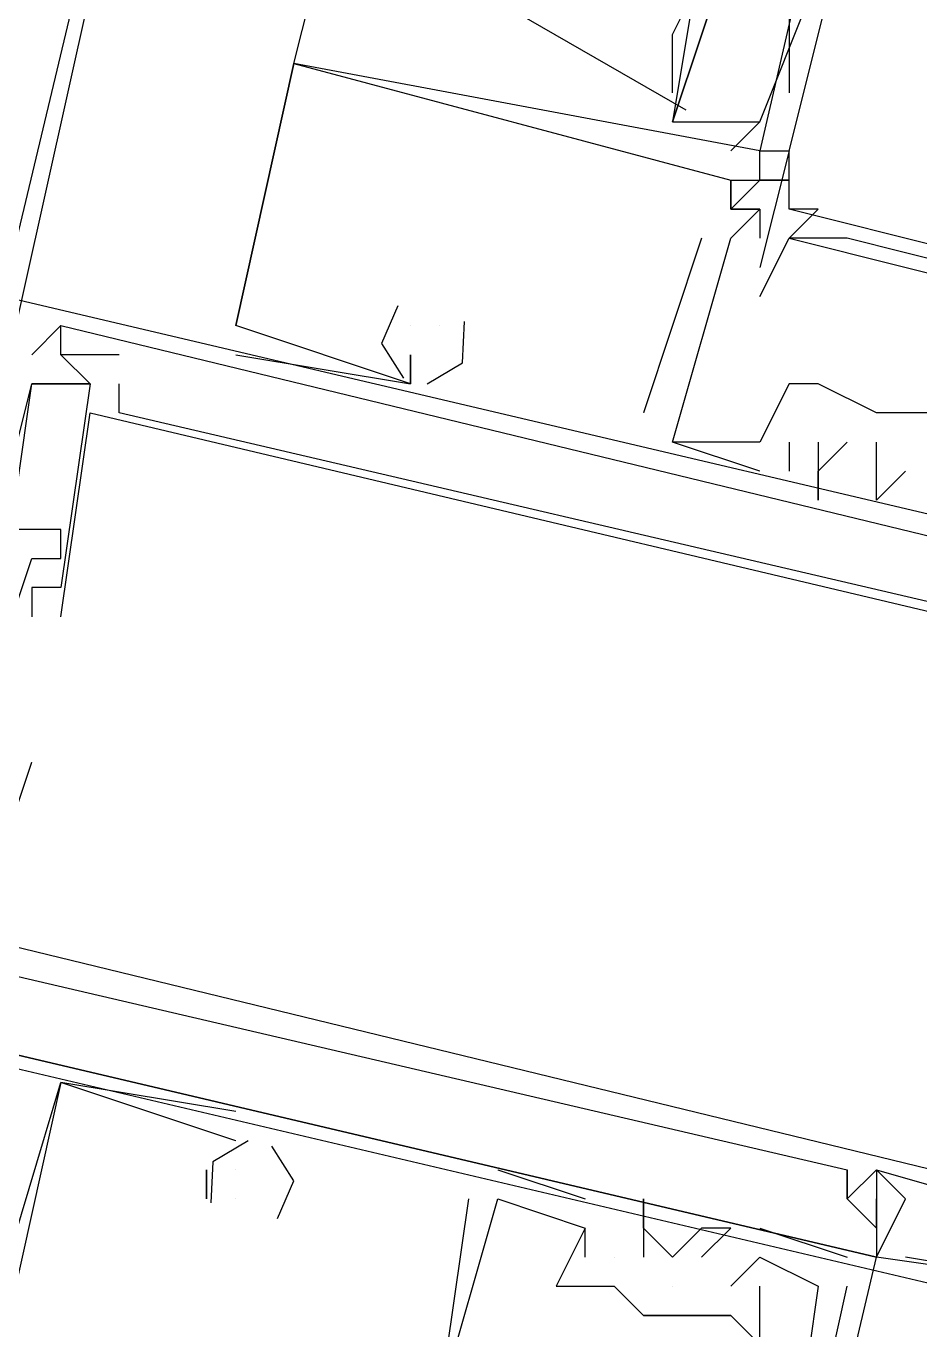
# Model space of a CAD drawing. Header units: feet. Extents: x -84 to 198, y -22 to 181.
# Drawn here: x 125.237 to 125.647, y 119.398 to 119.995 of the extents above; entities that cross this region are included whole.
import ezdxf

# ---------------------------------------------------------------- set-up
doc = ezdxf.new("R2010")
doc.units = ezdxf.units.FT
doc.layers.add('A-LINEA', color=7, linetype='CONTINUOUS')

msp = doc.modelspace()

# ---------------------------------------------------------------- linework, layer by layer
at = {"layer": 'A-LINEA'}
for p, q in [((126.9467, 127.0844), (125.2267, 119.8711)), ((125.3333, 120.3111), (125.2267, 119.8311)), ((125.36, 119.9778), (125.3867, 120.0844)), ((125.5733, 119.9511), (125.6, 120.0178)), ((125.446, 120.0105), (125.5394, 119.9567)), ((125.5867, 120.0044), (125.5867, 119.9644)), ((125.36, 119.9778), (125.3333, 119.8578)), ((125.36, 119.9778), (125.3333, 119.8578)), ((125.36, 119.9778), (125.3333, 119.8578)), ((125.36, 119.9778), (125.36, 119.9778)), ((125.36, 119.9778), (125.36, 119.9778)), ((125.36, 119.9778), (125.36, 119.9778)), ((125.36, 119.9778), (125.36, 119.9778)), ((125.36, 119.9778), (125.36, 119.9778)), ((125.36, 119.9778), (125.36, 119.9778)), ((125.36, 119.9778), (125.36, 119.9778)), ((125.36, 119.9778), (125.36, 119.9778)), ((125.36, 119.9778), (125.36, 119.9778)), ((125.5333, 119.9511), (125.5333, 119.9511)), ((125.56, 119.9378), (125.5733, 119.9511)), ((125.5733, 119.9378), (125.5733, 119.9378)), ((125.5733, 119.9378), (125.5733, 119.9378)), ((125.5733, 119.9378), (125.5733, 119.9378)), ((125.5733, 119.9378), (125.5733, 119.9378)), ((125.5867, 119.9378), (125.5867, 119.9378)), ((125.5867, 119.9378), (125.5867, 119.9378)), ((125.5867, 119.9378), (125.5867, 119.9378)), ((125.56, 119.9244), (125.56, 119.9244)), ((125.56, 119.9244), (125.56, 119.9244)), ((125.56, 119.9244), (125.56, 119.9244)), ((125.56, 119.9244), (125.56, 119.9244)), ((125.56, 119.9244), (125.56, 119.9244)), ((125.56, 119.9244), (125.56, 119.9244)), ((125.5733, 119.9244), (125.5867, 119.9244)), ((125.5733, 119.9244), (125.5867, 119.9244)), ((125.5733, 119.9244), (125.5733, 119.9244)), ((125.5733, 119.9244), (125.5867, 119.9244)), ((125.5733, 119.9244), (125.5867, 119.9244)), ((125.5733, 119.9244), (125.5733, 119.9244)), ((125.5733, 119.9244), (125.5867, 119.9244)), ((125.5733, 119.9244), (125.5867, 119.9244)), ((125.5733, 119.9244), (125.5733, 119.9244)), ((125.56, 119.9111), (125.5733, 119.9111)), ((125.56, 119.9111), (125.56, 119.9111)), ((125.56, 119.9111), (125.56, 119.9111)), ((125.56, 119.9111), (125.5733, 119.9111)), ((125.56, 119.9111), (125.56, 119.9111)), ((125.56, 119.9111), (125.56, 119.9111)), ((125.56, 119.9111), (125.5733, 119.9111)), ((125.56, 119.9111), (125.56, 119.9111)), ((125.56, 119.9111), (125.56, 119.9111)), ((125.5733, 119.9111), (125.5733, 119.8978)), ((125.5733, 119.9111), (125.5733, 119.9111)), ((125.5733, 119.9111), (125.5733, 119.8978)), ((125.5733, 119.9111), (125.5733, 119.9111)), ((125.5733, 119.9111), (125.5733, 119.8978)), ((125.5733, 119.9111), (125.5733, 119.9111)), ((125.5867, 119.9111), (125.5867, 119.9111)), ((125.6933, 119.8844), (125.5867, 119.9111)), ((125.6933, 119.8844), (125.5867, 119.9111)), ((125.6933, 119.8844), (125.5867, 119.9111)), ((125.6, 119.9111), (125.6, 119.9111)), ((125.5467, 119.8978), (125.52, 119.8178)), ((125.5467, 119.8978), (125.52, 119.8178)), ((125.5467, 119.8978), (125.52, 119.8178)), ((125.5467, 119.8978), (125.5467, 119.8978)), ((125.5467, 119.8978), (125.5467, 119.8978)), ((125.5467, 119.8978), (125.5467, 119.8978)), ((125.56, 119.8978), (125.56, 119.8978)), ((125.56, 119.8978), (125.56, 119.8978)), ((125.56, 119.8978), (125.56, 119.8978)), ((125.56, 119.8978), (125.56, 119.8978)), ((125.56, 119.8978), (125.56, 119.8978)), ((125.56, 119.8978), (125.56, 119.8978)), ((125.5867, 119.8978), (125.5867, 119.8978)), ((125.5867, 119.8978), (125.5867, 119.8978)), ((125.6133, 119.8978), (125.6133, 119.8978)), ((125.5733, 119.8844), (125.5733, 119.8844)), ((125.5733, 119.8711), (125.5733, 119.8711)), ((125.24, 119.8444), (125.2533, 119.8578)), ((125.24, 119.8444), (125.2533, 119.8578)), ((125.24, 119.8444), (125.2533, 119.8578)), ((125.2533, 119.8578), (125.2533, 119.8578)), ((125.2533, 119.8578), (125.2533, 119.8578)), ((125.2533, 119.8578), (125.2533, 119.8578)), ((125.2533, 119.8578), (125.2533, 119.8578)), ((125.2533, 119.8578), (125.2533, 119.8578)), ((125.2533, 119.8578), (125.2533, 119.8578)), ((125.2533, 119.8578), (125.2533, 119.8578)), ((125.2533, 119.8578), (125.2533, 119.8578)), ((125.2533, 119.8578), (125.2533, 119.8578)), ((125.3333, 119.8578), (125.3333, 119.8578)), ((125.3333, 119.8578), (125.3333, 119.8578)), ((125.3333, 119.8578), (125.3333, 119.8578)), ((125.3333, 119.8578), (125.3333, 119.8578)), ((125.3333, 119.8578), (125.3333, 119.8578)), ((125.3333, 119.8578), (125.3333, 119.8578)), ((125.4133, 119.8578), (125.4133, 119.8578)), ((125.4133, 119.8578), (125.4133, 119.8578)), ((125.4133, 119.8578), (125.4133, 119.8578)), ((125.4267, 119.8578), (125.4267, 119.8578)), ((125.4267, 119.8578), (125.4267, 119.8578)), ((125.4267, 119.8578), (125.4267, 119.8578)), ((125.4267, 119.8578), (125.4267, 119.8578)), ((125.4267, 119.8578), (125.4267, 119.8578)), ((125.4267, 119.8578), (125.4267, 119.8578)), ((125.24, 119.8444), (125.24, 119.8444)), ((125.24, 119.8444), (125.24, 119.8444)), ((125.24, 119.8444), (125.24, 119.8444)), ((125.24, 119.8444), (125.24, 119.8444)), ((125.24, 119.8444), (125.24, 119.8444)), ((125.24, 119.8444), (125.24, 119.8444)), ((125.24, 119.8444), (125.24, 119.8444)), ((125.24, 119.8444), (125.24, 119.8444)), ((125.24, 119.8444), (125.24, 119.8444)), ((125.24, 119.8444), (125.24, 119.8444)), ((125.24, 119.8444), (125.24, 119.8444)), ((125.24, 119.8444), (125.24, 119.8444)), ((125.2533, 119.8444), (125.2533, 119.8444)), ((125.2533, 119.8444), (125.2533, 119.8444)), ((125.2533, 119.8444), (125.2533, 119.8444)), ((125.2533, 119.8444), (125.2533, 119.8444)), ((125.2533, 119.8444), (125.2533, 119.8444)), ((125.2533, 119.8444), (125.2533, 119.8444)), ((125.2533, 119.8444), (125.2533, 119.8444)), ((125.2533, 119.8444), (125.2533, 119.8444)), ((125.2533, 119.8444), (125.2533, 119.8444)), ((125.2533, 119.8444), (125.2533, 119.8444)), ((125.2533, 119.8444), (125.2533, 119.8444)), ((125.2533, 119.8444), (125.2533, 119.8444)), ((125.28, 119.8444), (125.28, 119.8444)), ((125.28, 119.8444), (125.28, 119.8444)), ((125.28, 119.8444), (125.28, 119.8444)), ((125.28, 119.8444), (125.28, 119.8444)), ((125.28, 119.8444), (125.28, 119.8444)), ((125.28, 119.8444), (125.28, 119.8444)), ((125.3333, 119.8444), (125.3333, 119.8444)), ((125.3333, 119.8444), (125.3333, 119.8444)), ((125.3333, 119.8444), (125.3333, 119.8444)), ((125.4133, 119.8444), (125.4133, 119.8444)), ((125.4133, 119.8444), (125.4133, 119.8444)), ((125.4133, 119.8444), (125.4133, 119.8444)), ((125.4133, 119.8444), (125.4133, 119.8444)), ((125.4133, 119.8444), (125.4133, 119.8444)), ((125.4133, 119.8444), (125.4133, 119.8444)), ((125.24, 119.8311), (125.24, 119.8311)), ((125.24, 119.8311), (125.24, 119.8311)), ((125.24, 119.8311), (125.24, 119.8311)), ((125.24, 119.8311), (125.24, 119.8311)), ((125.24, 119.8311), (125.24, 119.8311)), ((125.24, 119.8311), (125.24, 119.8311)), ((125.24, 119.8311), (125.2667, 119.8311)), ((125.24, 119.8311), (125.24, 119.8311)), ((125.24, 119.8311), (125.24, 119.8311)), ((125.24, 119.8311), (125.2667, 119.8311)), ((125.24, 119.8311), (125.24, 119.8311)), ((125.24, 119.8311), (125.24, 119.8311)), ((125.24, 119.8311), (125.2667, 119.8311)), ((125.24, 119.8311), (125.24, 119.8311)), ((125.24, 119.8311), (125.24, 119.8311)), ((125.2533, 119.8311), (125.2533, 119.8311)), ((125.2533, 119.8311), (125.2533, 119.8311)), ((125.2533, 119.8311), (125.2533, 119.8311)), ((125.2533, 119.8311), (125.2533, 119.8311)), ((125.2533, 119.8311), (125.2533, 119.8311)), ((125.2533, 119.8311), (125.2533, 119.8311)), ((125.2533, 119.8311), (125.2533, 119.8311)), ((125.2533, 119.8311), (125.2533, 119.8311)), ((125.2533, 119.8311), (125.2533, 119.8311)), ((125.2667, 119.8311), (125.2667, 119.8311)), ((125.2667, 119.8311), (125.2667, 119.8311)), ((125.2667, 119.8311), (125.2667, 119.8311)), ((125.2667, 119.8311), (125.2667, 119.8311)), ((125.2667, 119.8311), (125.2667, 119.8311)), ((125.2667, 119.8311), (125.2667, 119.8311)), ((125.2667, 119.8311), (125.2667, 119.8311)), ((125.2667, 119.8311), (125.2667, 119.8311)), ((125.2667, 119.8311), (125.2667, 119.8311)), ((125.2667, 119.8311), (125.2667, 119.8311)), ((125.2667, 119.8311), (125.2667, 119.8311)), ((125.2667, 119.8311), (125.2667, 119.8311)), ((125.28, 119.8311), (125.28, 119.8311)), ((125.28, 119.8311), (125.28, 119.8311)), ((125.28, 119.8311), (125.28, 119.8311)), ((125.28, 119.8311), (125.28, 119.8311)), ((125.28, 119.8311), (125.28, 119.8311)), ((125.28, 119.8311), (125.28, 119.8311)), ((125.4133, 119.8311), (125.4133, 119.8311)), ((125.4133, 119.8311), (125.4133, 119.8311)), ((125.4133, 119.8311), (125.4133, 119.8311)), ((125.4133, 119.8311), (125.4133, 119.8311)), ((125.4133, 119.8311), (125.4133, 119.8311)), ((125.4133, 119.8311), (125.4133, 119.8311)), ((125.5867, 119.8311), (125.5867, 119.8311)), ((125.5867, 119.8311), (125.5867, 119.8311)), ((125.5867, 119.8311), (125.5867, 119.8311)), ((125.6, 119.8311), (125.6, 119.8311)), ((125.6, 119.8311), (125.6, 119.8311)), ((125.6, 119.8311), (125.6, 119.8311)), ((125.6, 119.8311), (125.6, 119.8311)), ((125.2667, 119.8178), (125.2667, 119.8178)), ((125.2667, 119.8178), (125.2667, 119.8178)), ((125.2667, 119.8178), (125.2667, 119.8178)), ((125.2667, 119.8178), (125.2667, 119.8178)), ((125.2667, 119.8178), (125.2667, 119.8178)), ((125.2667, 119.8178), (125.2667, 119.8178)), ((125.28, 119.8178), (125.28, 119.8178)), ((125.28, 119.8178), (125.28, 119.8178)), ((125.28, 119.8178), (125.28, 119.8178)), ((125.28, 119.8178), (125.28, 119.8178)), ((125.28, 119.8178), (125.28, 119.8178)), ((125.28, 119.8178), (125.28, 119.8178)), ((125.52, 119.8178), (125.52, 119.8178)), ((125.52, 119.8178), (125.52, 119.8178)), ((125.52, 119.8178), (125.52, 119.8178)), ((125.6267, 119.8178), (125.6267, 119.8178)), ((125.6267, 119.8178), (125.6267, 119.8178)), ((125.6267, 119.8178), (125.6267, 119.8178)), ((125.6267, 119.8178), (125.6267, 119.8178)), ((125.6267, 119.8178), (125.6267, 119.8178)), ((125.5333, 119.8044), (125.5333, 119.8044)), ((125.5333, 119.8044), (125.5333, 119.8044)), ((125.5333, 119.8044), (125.5333, 119.8044)), ((125.5333, 119.8044), (125.5333, 119.8044)), ((125.5333, 119.8044), (125.5333, 119.8044)), ((125.5333, 119.8044), (125.5333, 119.8044)), ((125.5733, 119.8044), (125.5733, 119.8044)), ((125.5733, 119.8044), (125.5733, 119.8044)), ((125.5733, 119.8044), (125.5733, 119.8044)), ((125.5733, 119.8044), (125.5733, 119.8044)), ((125.5733, 119.8044), (125.5733, 119.8044)), ((125.5733, 119.8044), (125.5733, 119.8044)), ((125.5867, 119.8044), (125.5867, 119.8044)), ((125.5867, 119.8044), (125.5867, 119.8044)), ((125.5867, 119.8044), (125.5867, 119.8044)), ((125.6, 119.8044), (125.6, 119.8044)), ((125.6, 119.8044), (125.6, 119.8044)), ((125.6, 119.8044), (125.6, 119.8044)), ((125.6133, 119.8044), (125.6133, 119.8044)), ((125.6133, 119.8044), (125.6133, 119.8044)), ((125.6133, 119.8044), (125.6133, 119.8044)), ((125.6267, 119.8044), (125.6267, 119.8044)), ((125.6267, 119.8044), (125.6267, 119.8044)), ((125.6267, 119.8044), (125.6267, 119.8044)), ((125.5733, 119.7911), (125.5733, 119.7911)), ((125.5733, 119.7911), (125.5733, 119.7911)), ((125.5733, 119.7911), (125.5733, 119.7911)), ((125.5867, 119.7911), (125.5867, 119.7911)), ((125.5867, 119.7911), (125.5867, 119.7911)), ((125.5867, 119.7911), (125.5867, 119.7911)), ((125.6, 119.7911), (125.6, 119.7911)), ((125.6, 119.7911), (125.6, 119.7911)), ((125.6, 119.7911), (125.6, 119.7911)), ((125.64, 119.7911), (125.64, 119.7911)), ((125.64, 119.7911), (125.64, 119.7911)), ((125.64, 119.7911), (125.64, 119.7911)), ((125.6, 119.7778), (125.6, 119.7778)), ((125.6, 119.7778), (125.6, 119.7778)), ((125.6, 119.7778), (125.6, 119.7778)), ((125.6267, 119.7778), (125.6267, 119.7778)), ((125.6267, 119.7778), (125.6267, 119.7778)), ((125.6267, 119.7778), (125.6267, 119.7778)), ((125.2533, 119.7644), (125.2533, 119.7644)), ((125.2533, 119.7644), (125.2533, 119.7644)), ((125.2533, 119.7644), (125.2533, 119.7644)), ((125.24, 119.7511), (125.24, 119.7511)), ((125.24, 119.7511), (125.24, 119.7511)), ((125.24, 119.7511), (125.24, 119.7511)), ((125.2533, 119.7511), (125.2533, 119.7511)), ((125.2533, 119.7511), (125.2533, 119.7511)), ((125.2533, 119.7511), (125.2533, 119.7511)), ((125.24, 119.7378), (125.24, 119.7378)), ((125.24, 119.7378), (125.24, 119.7378)), ((125.24, 119.7378), (125.24, 119.7378)), ((125.24, 119.7378), (125.24, 119.7378)), ((125.24, 119.7378), (125.24, 119.7378)), ((125.24, 119.7378), (125.24, 119.7378)), ((125.2533, 119.7378), (125.2533, 119.7378)), ((125.2533, 119.7378), (125.2533, 119.7378)), ((125.2533, 119.7378), (125.2533, 119.7378)), ((125.2533, 119.7378), (125.2533, 119.7378)), ((125.2533, 119.7378), (125.2533, 119.7378)), ((125.2533, 119.7378), (125.2533, 119.7378)), ((125.24, 119.7244), (125.24, 119.7244)), ((125.24, 119.7244), (125.24, 119.7244)), ((125.24, 119.7244), (125.24, 119.7244)), ((125.24, 119.7244), (125.24, 119.7244)), ((125.24, 119.7244), (125.24, 119.7244)), ((125.24, 119.7244), (125.24, 119.7244)), ((125.2533, 119.7244), (125.2533, 119.7244)), ((125.2533, 119.7244), (125.2533, 119.7244)), ((125.2533, 119.7244), (125.2533, 119.7244)), ((125.2533, 119.7244), (125.2533, 119.7244)), ((125.2533, 119.7244), (125.2533, 119.7244)), ((125.2533, 119.7244), (125.2533, 119.7244)), ((125.24, 119.6578), (125.24, 119.6578)), ((125.24, 119.6578), (125.24, 119.6578)), ((125.24, 119.6578), (125.24, 119.6578)), ((125.24, 119.6578), (125.24, 119.6578)), ((125.24, 119.6578), (125.24, 119.6578)), ((125.24, 119.6578), (125.24, 119.6578)), ((125.2133, 119.3778), (125.2533, 119.5111)), ((125.2133, 119.3778), (125.2533, 119.5111)), ((125.2133, 119.3778), (125.2533, 119.5111)), ((125.3333, 119.4978), (125.2533, 119.5111)), ((125.2533, 119.5111), (125.2533, 119.5111)), ((125.2533, 119.5111), (125.2533, 119.5111)), ((125.3333, 119.4978), (125.2533, 119.5111)), ((125.2533, 119.5111), (125.2533, 119.5111)), ((125.2533, 119.5111), (125.2533, 119.5111)), ((125.3333, 119.4978), (125.2533, 119.5111)), ((125.2533, 119.5111), (125.2533, 119.5111)), ((125.2533, 119.5111), (125.2533, 119.5111)), ((125.3333, 119.4978), (125.3333, 119.4978)), ((125.3333, 119.4978), (125.3333, 119.4978)), ((125.3333, 119.4978), (125.3333, 119.4978)), ((125.3333, 119.4844), (125.3333, 119.4844)), ((125.3333, 119.4844), (125.3333, 119.4844)), ((125.3333, 119.4844), (125.3333, 119.4844)), ((125.3333, 119.4844), (125.3333, 119.4844)), ((125.3333, 119.4844), (125.3333, 119.4844)), ((125.3333, 119.4844), (125.3333, 119.4844)), ((125.3333, 119.4844), (125.3333, 119.4844)), ((125.3333, 119.4844), (125.3333, 119.4844)), ((125.3333, 119.4844), (125.3333, 119.4844)), ((125.32, 119.4711), (125.32, 119.4711)), ((125.32, 119.4711), (125.32, 119.4711)), ((125.32, 119.4711), (125.32, 119.4711)), ((125.32, 119.4711), (125.32, 119.4711)), ((125.32, 119.4711), (125.32, 119.4711)), ((125.32, 119.4711), (125.32, 119.4711)), ((125.3333, 119.4711), (125.3333, 119.4711)), ((125.3333, 119.4711), (125.3333, 119.4711)), ((125.3333, 119.4711), (125.3333, 119.4711)), ((125.4533, 119.4711), (125.4933, 119.4578)), ((125.4533, 119.4711), (125.4533, 119.4711)), ((125.4533, 119.4711), (125.4933, 119.4578)), ((125.4533, 119.4711), (125.4533, 119.4711)), ((125.4533, 119.4711), (125.4933, 119.4578)), ((125.4533, 119.4711), (125.4533, 119.4711)), ((125.6133, 119.4711), (125.6133, 119.4711)), ((125.6133, 119.4711), (125.6133, 119.4711)), ((125.6133, 119.4711), (125.6133, 119.4711)), ((125.6133, 119.4711), (125.6133, 119.4711)), ((125.6133, 119.4711), (125.6133, 119.4711)), ((125.6133, 119.4711), (125.6133, 119.4711)), ((125.6267, 119.4711), (125.6267, 119.4711)), ((125.6267, 119.4711), (125.6267, 119.4711)), ((125.6267, 119.4711), (125.6267, 119.4711)), ((125.6267, 119.4711), (125.6267, 119.4711)), ((125.6267, 119.4711), (125.6267, 119.4711)), ((125.6267, 119.4711), (125.6267, 119.4711)), ((125.6267, 119.4711), (125.6267, 119.4711)), ((125.6267, 119.4711), (125.6267, 119.4711)), ((125.6267, 119.4711), (125.6267, 119.4711)), ((125.6267, 119.4711), (125.6267, 119.4711)), ((125.6267, 119.4711), (125.6267, 119.4711)), ((125.6267, 119.4711), (125.6267, 119.4711)), ((125.32, 119.4578), (125.32, 119.4578)), ((125.32, 119.4578), (125.32, 119.4578)), ((125.32, 119.4578), (125.32, 119.4578)), ((125.3333, 119.4578), (125.3333, 119.4578)), ((125.3333, 119.4578), (125.3333, 119.4578)), ((125.3333, 119.4578), (125.3333, 119.4578)), ((125.3333, 119.4578), (125.3333, 119.4578)), ((125.3333, 119.4578), (125.3333, 119.4578)), ((125.3333, 119.4578), (125.3333, 119.4578)), ((125.44, 119.4578), (125.44, 119.4578)), ((125.44, 119.4578), (125.44, 119.4578)), ((125.44, 119.4578), (125.44, 119.4578)), ((125.4533, 119.4578), (125.4533, 119.4578)), ((125.4533, 119.4578), (125.4533, 119.4578)), ((125.4533, 119.4578), (125.4533, 119.4578)), ((125.4533, 119.4578), (125.4533, 119.4578)), ((125.4533, 119.4578), (125.4533, 119.4578)), ((125.4533, 119.4578), (125.4533, 119.4578)), ((125.4933, 119.4578), (125.4933, 119.4578)), ((125.4933, 119.4578), (125.4933, 119.4578)), ((125.4933, 119.4578), (125.4933, 119.4578)), ((125.52, 119.4578), (125.52, 119.4578)), ((125.52, 119.4578), (125.52, 119.4578)), ((125.52, 119.4578), (125.52, 119.4578)), ((125.6133, 119.4578), (125.6133, 119.4578)), ((125.6133, 119.4578), (125.6133, 119.4578)), ((125.6133, 119.4578), (125.6133, 119.4578)), ((125.6133, 119.4578), (125.6133, 119.4578)), ((125.6133, 119.4578), (125.6133, 119.4578)), ((125.6133, 119.4578), (125.6133, 119.4578)), ((125.6133, 119.4578), (125.6133, 119.4578)), ((125.6133, 119.4578), (125.6133, 119.4578)), ((125.6133, 119.4578), (125.6133, 119.4578)), ((125.6133, 119.4578), (125.6133, 119.4578)), ((125.6133, 119.4578), (125.6133, 119.4578)), ((125.6133, 119.4578), (125.6133, 119.4578)), ((125.6267, 119.4578), (125.6267, 119.4578)), ((125.6267, 119.4578), (125.6267, 119.4578)), ((125.6267, 119.4578), (125.6267, 119.4578)), ((125.6267, 119.4578), (125.6267, 119.4578)), ((125.6267, 119.4578), (125.6267, 119.4578)), ((125.6267, 119.4578), (125.6267, 119.4578)), ((125.6267, 119.4578), (125.6267, 119.4578)), ((125.6267, 119.4578), (125.6267, 119.4578)), ((125.6267, 119.4578), (125.6267, 119.4578)), ((125.6267, 119.4578), (125.6267, 119.4578)), ((125.6267, 119.4578), (125.6267, 119.4578)), ((125.6267, 119.4578), (125.6267, 119.4578)), ((125.64, 119.4578), (125.64, 119.4578)), ((125.64, 119.4578), (125.64, 119.4578)), ((125.64, 119.4578), (125.64, 119.4578)), ((125.64, 119.4578), (125.64, 119.4578)), ((125.64, 119.4578), (125.64, 119.4578)), ((125.64, 119.4578), (125.64, 119.4578)), ((125.4933, 119.4444), (125.4933, 119.4444)), ((125.4933, 119.4444), (125.4933, 119.4444)), ((125.4933, 119.4444), (125.4933, 119.4444)), ((125.4933, 119.4444), (125.4933, 119.4444)), ((125.4933, 119.4444), (125.4933, 119.4444)), ((125.4933, 119.4444), (125.4933, 119.4444)), ((125.52, 119.4444), (125.52, 119.4444)), ((125.52, 119.4444), (125.52, 119.4444)), ((125.52, 119.4444), (125.52, 119.4444)), ((125.5467, 119.4444), (125.5467, 119.4444)), ((125.5467, 119.4444), (125.5467, 119.4444)), ((125.5467, 119.4444), (125.5467, 119.4444)), ((125.56, 119.4444), (125.56, 119.4444)), ((125.56, 119.4444), (125.56, 119.4444)), ((125.56, 119.4444), (125.56, 119.4444)), ((125.5733, 119.4444), (125.6133, 119.4311)), ((125.5733, 119.4444), (125.5733, 119.4444)), ((125.5733, 119.4444), (125.6133, 119.4311)), ((125.5733, 119.4444), (125.5733, 119.4444)), ((125.5733, 119.4444), (125.6133, 119.4311)), ((125.5733, 119.4444), (125.5733, 119.4444)), ((125.6267, 119.4444), (125.6267, 119.4444)), ((125.6267, 119.4444), (125.6267, 119.4444)), ((125.6267, 119.4444), (125.6267, 119.4444)), ((125.6267, 119.4444), (125.6267, 119.4444)), ((125.6267, 119.4444), (125.6267, 119.4444)), ((125.6267, 119.4444), (125.6267, 119.4444)), ((125.6267, 119.4444), (125.6267, 119.4444)), ((125.6267, 119.4444), (125.6267, 119.4444)), ((125.6267, 119.4444), (125.6267, 119.4444)), ((125.4933, 119.4311), (125.4933, 119.4311)), ((125.4933, 119.4311), (125.4933, 119.4311)), ((125.4933, 119.4311), (125.4933, 119.4311)), ((125.5067, 119.4311), (125.5067, 119.4311)), ((125.5067, 119.4311), (125.5067, 119.4311)), ((125.5067, 119.4311), (125.5067, 119.4311)), ((125.52, 119.4311), (125.52, 119.4311)), ((125.52, 119.4311), (125.52, 119.4311)), ((125.52, 119.4311), (125.52, 119.4311)), ((125.5333, 119.4311), (125.5333, 119.4311)), ((125.5333, 119.4311), (125.5333, 119.4311)), ((125.5333, 119.4311), (125.5333, 119.4311)), ((125.5333, 119.0311), (125.6267, 119.4311)), ((125.5467, 119.4311), (125.5467, 119.4311)), ((125.5467, 119.4311), (125.5467, 119.4311)), ((125.5467, 119.4311), (125.5467, 119.4311)), ((125.5733, 119.4311), (125.5733, 119.4311)), ((125.5733, 119.4311), (125.5733, 119.4311)), ((125.5733, 119.4311), (125.5733, 119.4311)), ((125.5733, 119.4311), (125.5733, 119.4311)), ((125.5733, 119.4311), (125.5733, 119.4311)), ((125.5733, 119.4311), (125.5733, 119.4311)), ((125.6133, 119.4311), (125.6133, 119.4311)), ((125.6133, 119.4311), (125.6133, 119.4311)), ((125.6133, 119.4311), (125.6133, 119.4311)), ((125.6267, 119.4311), (125.6267, 119.4311)), ((125.6267, 119.4311), (125.6267, 119.4311)), ((125.6267, 119.4311), (125.6267, 119.4311)), ((125.6267, 119.4311), (125.6267, 119.4311)), ((125.6267, 119.4311), (125.6267, 119.4311)), ((125.6267, 119.4311), (125.6267, 119.4311)), ((125.6267, 119.4311), (125.6267, 119.4311)), ((125.6267, 119.4311), (125.6267, 119.4311)), ((125.6267, 119.4311), (125.6267, 119.4311)), ((125.6267, 119.4311), (125.6267, 119.4311)), ((125.6267, 119.4311), (125.6267, 119.4311)), ((125.6267, 119.4311), (125.6267, 119.4311)), ((125.64, 119.4311), (125.64, 119.4311)), ((125.64, 119.4311), (125.64, 119.4311)), ((125.64, 119.4311), (125.64, 119.4311)), ((125.48, 119.4178), (125.48, 119.4178)), ((125.48, 119.4178), (125.48, 119.4178)), ((125.48, 119.4178), (125.48, 119.4178)), ((125.4933, 119.4178), (125.4933, 119.4178)), ((125.4933, 119.4178), (125.5067, 119.4178)), ((125.4933, 119.4178), (125.4933, 119.4178)), ((125.4933, 119.4178), (125.4933, 119.4178)), ((125.5067, 119.4178), (125.5067, 119.4178)), ((125.5067, 119.4178), (125.5067, 119.4178)), ((125.5067, 119.4178), (125.5067, 119.4178)), ((125.5333, 119.4178), (125.5333, 119.4178)), ((125.5333, 119.4178), (125.5333, 119.4178)), ((125.5333, 119.4178), (125.5333, 119.4178)), ((125.56, 119.4178), (125.56, 119.4178)), ((125.56, 119.4178), (125.56, 119.4178)), ((125.56, 119.4178), (125.56, 119.4178)), ((125.5733, 119.4178), (125.5733, 119.4178)), ((125.5733, 119.4178), (125.5733, 119.4178)), ((125.5733, 119.4178), (125.5733, 119.4178)), ((125.6, 119.4178), (125.6, 119.4178)), ((125.6, 119.4178), (125.6, 119.4178)), ((125.6, 119.4178), (125.6, 119.4178)), ((125.6133, 119.4178), (125.6133, 119.4178)), ((125.6133, 119.4178), (125.6133, 119.4178)), ((125.6133, 119.4178), (125.6133, 119.4178)), ((125.52, 119.4044), (125.52, 119.4044)), ((125.52, 119.4044), (125.5333, 119.4044)), ((125.52, 119.4044), (125.52, 119.4044)), ((125.52, 119.4044), (125.52, 119.4044)), ((125.5333, 119.4044), (125.5333, 119.4044)), ((125.5333, 119.4044), (125.5333, 119.4044)), ((125.5333, 119.4044), (125.5333, 119.4044)), ((125.5333, 119.4044), (125.5333, 119.4044)), ((125.5467, 119.4044), (125.5467, 119.4044)), ((125.5467, 119.4044), (125.5467, 119.4044)), ((125.5467, 119.4044), (125.5467, 119.4044)), ((125.56, 119.4044), (125.56, 119.4044)), ((125.56, 119.4044), (125.56, 119.4044)), ((125.56, 119.4044), (125.56, 119.4044))]:
    msp.add_line(p, q, dxfattribs=at)
for points in [[(125.6133, 120.1111), (125.5733, 119.9378), (125.5867, 119.9378), (125.5733, 119.8844)], [(125.5867, 119.9378), (125.6267, 120.0978), (125.6267, 120.1111), (125.64, 120.1111), (125.64, 120.0844)], [(125.5333, 119.9644), (125.5333, 119.9911), (125.5467, 120.0178), (125.5467, 120.0311), (125.5467, 120.0311), (125.56, 120.0844)], [(125.7333, 120.0578), (125.7333, 120.0844), (125.7467, 120.0844), (125.7467, 120.0711), (125.72, 119.9111), (125.7067, 119.9111), (125.6933, 119.8844), (125.6933, 119.8711), (125.6667, 119.8844), (125.6133, 119.8978), (125.5867, 119.8978), (125.6, 119.9111), (125.5867, 119.9111), (125.5867, 119.9378)], [(125.6, 120.0178), (125.56, 120.0311), (125.5333, 119.9511), (125.5733, 119.9511)], [(125.5467, 120.0311), (125.5467, 120.0311), (125.5333, 119.9511), (125.5333, 119.9511), (125.56, 120.0311), (125.5467, 120.0311), (125.5467, 120.0311)], [(125.4133, 119.8444), (125.4133, 119.8311), (125.3333, 119.8578), (125.36, 119.9778), (125.56, 119.9244), (125.56, 119.9111)], [(125.4133, 119.8444), (125.4133, 119.8311), (125.3333, 119.8578), (125.36, 119.9778), (125.56, 119.9244), (125.56, 119.9111)], [(125.4133, 119.8444), (125.4133, 119.8311), (125.3333, 119.8578), (125.36, 119.9778), (125.56, 119.9244), (125.56, 119.9111)], [(125.6667, 119.7911), (125.6667, 119.8044), (125.6533, 119.8178), (125.6267, 119.8178), (125.6, 119.8311), (125.5867, 119.8311), (125.5733, 119.8044), (125.5333, 119.8044), (125.56, 119.8978), (125.5733, 119.9111), (125.56, 119.9111), (125.56, 119.9244), (125.5733, 119.9244), (125.5733, 119.9378), (125.36, 119.9778)], [(125.6667, 119.7911), (125.6667, 119.8044), (125.6533, 119.8178), (125.6267, 119.8178), (125.6, 119.8311), (125.5867, 119.8311), (125.5733, 119.8044), (125.5333, 119.8044), (125.56, 119.8978), (125.5733, 119.9111), (125.56, 119.9111), (125.56, 119.9244), (125.5733, 119.9244), (125.5733, 119.9378), (125.36, 119.9778)], [(125.6667, 119.7911), (125.6667, 119.8044), (125.6533, 119.8178), (125.6267, 119.8178), (125.6, 119.8311), (125.5867, 119.8311), (125.5733, 119.8044), (125.5333, 119.8044), (125.56, 119.8978), (125.5733, 119.9111), (125.56, 119.9111), (125.56, 119.9244), (125.5733, 119.9244), (125.5733, 119.9378), (125.36, 119.9778)], [(125.5733, 119.9244), (125.5733, 119.9244), (125.56, 119.9111), (125.56, 119.9111), (125.56, 119.9244), (125.5733, 119.9244)], [(125.5733, 119.9244), (125.5733, 119.9244), (125.56, 119.9111), (125.56, 119.9111), (125.56, 119.9244), (125.5733, 119.9244)], [(125.5733, 119.9244), (125.5733, 119.9244), (125.56, 119.9111), (125.56, 119.9111), (125.56, 119.9244), (125.5733, 119.9244)], [(125.5867, 119.9244), (125.5733, 119.9244), (125.5867, 119.9244)], [(125.5867, 119.9244), (125.5733, 119.9244), (125.5867, 119.9244)], [(125.5867, 119.9244), (125.5733, 119.9244), (125.5867, 119.9244)], [(125.5733, 119.9111), (125.5733, 119.9111), (125.56, 119.9111)], [(125.56, 119.9111), (125.5733, 119.9111), (125.5733, 119.9111), (125.5733, 119.9111)], [(125.5733, 119.9111), (125.5733, 119.9111), (125.56, 119.9111)], [(125.56, 119.9111), (125.5733, 119.9111), (125.5733, 119.9111), (125.5733, 119.9111)], [(125.5733, 119.9111), (125.5733, 119.9111), (125.56, 119.9111)], [(125.56, 119.9111), (125.5733, 119.9111), (125.5733, 119.9111), (125.5733, 119.9111)], [(125.5733, 119.8711), (125.5867, 119.8978), (125.6933, 119.8711), (125.6933, 119.8444)], [(125.9067, 119.7111), (125.2267, 119.8711), (125.2, 119.7244)], [(125.9067, 119.7111), (125.2267, 119.8711), (125.2, 119.7244)], [(125.9067, 119.7111), (125.2267, 119.8711), (125.2, 119.7244)], [(125.8933, 119.7111), (125.9067, 119.7111), (125.2267, 119.8711), (125.2, 119.7244)], [(125.8933, 119.7111), (125.9067, 119.7111), (125.2267, 119.8711), (125.2, 119.7244)], [(125.8933, 119.7111), (125.9067, 119.7111), (125.2267, 119.8711), (125.2, 119.7244)], [(125.4076, 119.8668), (125.4001, 119.8496), (125.4101, 119.8337)], [(125.4076, 119.8668), (125.4001, 119.8496), (125.4101, 119.8337)], [(125.4076, 119.8668), (125.4001, 119.8496), (125.4101, 119.8337)], [(125.28, 119.8444), (125.2533, 119.8444), (125.2533, 119.8578), (125.24, 119.8444)], [(125.24, 119.8444), (125.2533, 119.8578), (125.6933, 119.7511), (125.6933, 119.7378)], [(125.28, 119.8444), (125.2533, 119.8444), (125.2533, 119.8578), (125.24, 119.8444)], [(125.24, 119.8444), (125.2533, 119.8578), (125.6933, 119.7511), (125.6933, 119.7378)], [(125.28, 119.8444), (125.2533, 119.8444), (125.2533, 119.8578), (125.24, 119.8444)], [(125.24, 119.8444), (125.2533, 119.8578), (125.6933, 119.7511), (125.6933, 119.7378)], [(125.28, 119.8444), (125.2533, 119.8444), (125.2533, 119.8578), (125.24, 119.8444)], [(125.28, 119.8444), (125.2533, 119.8444), (125.2533, 119.8578), (125.24, 119.8444)], [(125.28, 119.8444), (125.2533, 119.8444), (125.2533, 119.8578), (125.24, 119.8444)], [(125.2533, 119.8578), (125.6933, 119.7511), (125.6933, 119.7378)], [(125.2533, 119.8578), (125.6933, 119.7511), (125.6933, 119.7378)], [(125.2533, 119.8578), (125.6933, 119.7511), (125.6933, 119.7378)], [(125.4133, 119.8578), (125.4133, 119.8578), (125.4133, 119.8578)], [(125.4133, 119.8578), (125.4133, 119.8578), (125.4133, 119.8578)], [(125.4133, 119.8578), (125.4133, 119.8578), (125.4133, 119.8578)], [(125.421, 119.8311), (125.4371, 119.8408), (125.4381, 119.8596)], [(125.421, 119.8311), (125.4371, 119.8408), (125.4381, 119.8596)], [(125.421, 119.8311), (125.4371, 119.8408), (125.4381, 119.8596)], [(125.2533, 119.8444), (125.2667, 119.8311), (125.2533, 119.7378), (125.24, 119.7378), (125.24, 119.7244)], [(125.2533, 119.8444), (125.2667, 119.8311), (125.2533, 119.7378), (125.24, 119.7378), (125.24, 119.7244)], [(125.2533, 119.8444), (125.2667, 119.8311), (125.2533, 119.7378), (125.24, 119.7378), (125.24, 119.7244)], [(125.2533, 119.8444), (125.2667, 119.8311), (125.2533, 119.7378), (125.24, 119.7378), (125.24, 119.7244)], [(125.2533, 119.8444), (125.2667, 119.8311), (125.2533, 119.7378), (125.24, 119.7378), (125.24, 119.7244)], [(125.2533, 119.8444), (125.2667, 119.8311), (125.2533, 119.7378), (125.24, 119.7378), (125.24, 119.7244)], [(125.3333, 119.8444), (125.4133, 119.8311), (125.4133, 119.8444)], [(125.3333, 119.8444), (125.4133, 119.8311), (125.4133, 119.8444)], [(125.3333, 119.8444), (125.4133, 119.8311), (125.4133, 119.8444)], [(125.2133, 119.6444), (125.2267, 119.7244), (125.2133, 119.7244), (125.24, 119.8311), (125.2533, 119.8311), (125.2667, 119.8311), (125.24, 119.8311)], [(125.2133, 119.6444), (125.2267, 119.7244), (125.2133, 119.7244), (125.24, 119.8311), (125.2533, 119.8311), (125.2667, 119.8311), (125.24, 119.8311)], [(125.2133, 119.6444), (125.2267, 119.7244), (125.2133, 119.7244), (125.24, 119.8311), (125.2533, 119.8311), (125.2667, 119.8311), (125.24, 119.8311)], [(125.2267, 119.7378), (125.24, 119.8311), (125.2533, 119.8311), (125.2667, 119.8311)], [(125.2267, 119.7378), (125.24, 119.8311), (125.2533, 119.8311), (125.2667, 119.8311)], [(125.2267, 119.7378), (125.24, 119.8311), (125.2533, 119.8311), (125.2667, 119.8311)], [(125.6933, 119.7378), (125.68, 119.7378), (125.68, 119.7244), (125.28, 119.8178), (125.28, 119.8311)], [(125.6933, 119.7378), (125.68, 119.7378), (125.68, 119.7244), (125.28, 119.8178), (125.28, 119.8311)], [(125.6933, 119.7378), (125.68, 119.7378), (125.68, 119.7244), (125.28, 119.8178), (125.28, 119.8311)], [(125.6933, 119.7378), (125.68, 119.7378), (125.68, 119.7244), (125.28, 119.8178), (125.28, 119.8311)], [(125.6933, 119.7378), (125.68, 119.7378), (125.68, 119.7244), (125.28, 119.8178), (125.28, 119.8311)], [(125.6933, 119.7378), (125.68, 119.7378), (125.68, 119.7244), (125.28, 119.8178), (125.28, 119.8311)], [(125.6533, 119.8178), (125.6267, 119.8178), (125.6267, 119.8178), (125.6, 119.8311)], [(125.2533, 119.7244), (125.2667, 119.8178), (125.7733, 119.6978), (125.7467, 119.6044), (125.7467, 119.6044), (125.76, 119.6178), (125.7733, 119.6978), (125.7867, 119.6978), (125.7867, 119.7244)], [(125.2533, 119.7244), (125.2667, 119.8178), (125.7733, 119.6978), (125.7467, 119.6044), (125.7467, 119.6044), (125.76, 119.6178), (125.7733, 119.6978), (125.7867, 119.6978), (125.7867, 119.7244)], [(125.2533, 119.7244), (125.2667, 119.8178), (125.7733, 119.6978), (125.7467, 119.6044), (125.7467, 119.6044), (125.76, 119.6178), (125.7733, 119.6978), (125.7867, 119.6978), (125.7867, 119.7244)], [(125.2533, 119.7244), (125.2667, 119.8178), (125.7733, 119.6978), (125.7467, 119.6044), (125.7467, 119.6044), (125.76, 119.6178), (125.7733, 119.6978), (125.7867, 119.6978), (125.7867, 119.7244)], [(125.2533, 119.7244), (125.2667, 119.8178), (125.7733, 119.6978), (125.7467, 119.6044), (125.7467, 119.6044), (125.76, 119.6178), (125.7733, 119.6978), (125.7867, 119.6978), (125.7867, 119.7244)], [(125.2533, 119.7244), (125.2667, 119.8178), (125.7733, 119.6978), (125.7467, 119.6044), (125.7467, 119.6044), (125.76, 119.6178), (125.7733, 119.6978), (125.7867, 119.6978), (125.7867, 119.7244)], [(125.5733, 119.7911), (125.5333, 119.8044), (125.5333, 119.8044)], [(125.5733, 119.7911), (125.5333, 119.8044), (125.5333, 119.8044)], [(125.5733, 119.7911), (125.5333, 119.8044), (125.5333, 119.8044)], [(125.5867, 119.8044), (125.5867, 119.8044), (125.5867, 119.7911)], [(125.5867, 119.8044), (125.5867, 119.8044), (125.5867, 119.7911)], [(125.5867, 119.8044), (125.5867, 119.8044), (125.5867, 119.7911)], [(125.6, 119.8044), (125.6, 119.7778), (125.6, 119.7911), (125.6133, 119.8044)], [(125.6, 119.8044), (125.6, 119.7778), (125.6, 119.7911), (125.6133, 119.8044)], [(125.6, 119.8044), (125.6, 119.7778), (125.6, 119.7911), (125.6133, 119.8044)], [(125.64, 119.7911), (125.64, 119.7911), (125.6267, 119.7778), (125.6267, 119.8044), (125.6267, 119.8044)], [(125.64, 119.7911), (125.64, 119.7911), (125.6267, 119.7778), (125.6267, 119.8044), (125.6267, 119.8044)], [(125.64, 119.7911), (125.64, 119.7911), (125.6267, 119.7778), (125.6267, 119.8044), (125.6267, 119.8044)], [(125.1867, 119.5778), (125.2, 119.6711), (125.2133, 119.6711), (125.24, 119.7511), (125.2533, 119.7511), (125.2533, 119.7644), (125.2267, 119.7644), (125.2133, 119.6844), (125.1867, 119.6978)], [(125.1867, 119.5778), (125.2, 119.6711), (125.2133, 119.6711), (125.24, 119.7511), (125.2533, 119.7511), (125.2533, 119.7644), (125.2267, 119.7644), (125.2133, 119.6844), (125.1867, 119.6978)], [(125.1867, 119.5778), (125.2, 119.6711), (125.2133, 119.6711), (125.24, 119.7511), (125.2533, 119.7511), (125.2533, 119.7644), (125.2267, 119.7644), (125.2133, 119.6844), (125.1867, 119.6978)], [(125.2, 119.6844), (125.2, 119.6844), (125.2133, 119.6844), (125.1867, 119.6978), (125.1467, 119.5378), (125.8267, 119.3778), (125.8267, 119.3911), (125.8267, 119.3778)], [(125.2, 119.6844), (125.2, 119.6844), (125.2133, 119.6844), (125.1867, 119.6978), (125.1467, 119.5378), (125.8267, 119.3778), (125.8267, 119.3911), (125.8267, 119.3778)], [(125.2, 119.6844), (125.2, 119.6844), (125.2133, 119.6844), (125.1867, 119.6978), (125.1467, 119.5378), (125.8267, 119.3778), (125.8267, 119.3911), (125.8267, 119.3778)], [(125.1867, 119.6978), (125.1467, 119.5378), (125.8267, 119.3778), (125.8267, 119.3911), (125.8267, 119.3911)], [(125.1867, 119.6978), (125.1467, 119.5378), (125.8267, 119.3778), (125.8267, 119.3911), (125.8267, 119.3911)], [(125.1867, 119.6978), (125.1467, 119.5378), (125.8267, 119.3778), (125.8267, 119.3911), (125.8267, 119.3911)], [(125.72, 119.4578), (125.7333, 119.5244), (125.7467, 119.5244), (125.7333, 119.5378), (125.7333, 119.5378), (125.7067, 119.4578), (125.2133, 119.5778), (125.24, 119.6578)], [(125.72, 119.4578), (125.7333, 119.5244), (125.7467, 119.5244), (125.7333, 119.5378), (125.7333, 119.5378), (125.7067, 119.4578), (125.2133, 119.5778), (125.24, 119.6578)], [(125.72, 119.4578), (125.7333, 119.5244), (125.7467, 119.5244), (125.7333, 119.5378), (125.7333, 119.5378), (125.7067, 119.4578), (125.2133, 119.5778), (125.24, 119.6578)], [(125.72, 119.4578), (125.7333, 119.5244), (125.7467, 119.5244), (125.7333, 119.5378), (125.7333, 119.5378), (125.7067, 119.4578), (125.2133, 119.5778), (125.24, 119.6578)], [(125.72, 119.4578), (125.7333, 119.5244), (125.7467, 119.5244), (125.7333, 119.5378), (125.7333, 119.5378), (125.7067, 119.4578), (125.2133, 119.5778), (125.24, 119.6578)], [(125.72, 119.4578), (125.7333, 119.5244), (125.7467, 119.5244), (125.7333, 119.5378), (125.7333, 119.5378), (125.7067, 119.4578), (125.2133, 119.5778), (125.24, 119.6578)], [(125.76, 119.6311), (125.7733, 119.6311), (125.72, 119.4178), (125.64, 119.4311)], [(125.76, 119.6311), (125.7733, 119.6311), (125.72, 119.4178), (125.64, 119.4311)], [(125.76, 119.6311), (125.7733, 119.6311), (125.72, 119.4178), (125.64, 119.4311)], [(125.1733, 119.5644), (125.1733, 119.5378), (125.6267, 119.4311), (125.64, 119.4578), (125.6267, 119.4711), (125.6267, 119.4578), (125.6267, 119.4444)], [(125.1733, 119.5644), (125.1733, 119.5378), (125.6267, 119.4311), (125.64, 119.4578), (125.6267, 119.4711), (125.6267, 119.4578), (125.6267, 119.4444)], [(125.1733, 119.5644), (125.1733, 119.5378), (125.6267, 119.4311), (125.64, 119.4578), (125.6267, 119.4711), (125.6267, 119.4578), (125.6267, 119.4444)], [(125.1867, 119.5511), (125.2133, 119.5511), (125.2133, 119.5644), (125.6133, 119.4711), (125.6133, 119.4578), (125.6267, 119.4444), (125.6267, 119.4578)], [(125.1867, 119.5511), (125.2133, 119.5511), (125.2133, 119.5644), (125.6133, 119.4711), (125.6133, 119.4578), (125.6267, 119.4444), (125.6267, 119.4578)], [(125.1867, 119.5511), (125.2133, 119.5511), (125.2133, 119.5644), (125.6133, 119.4711), (125.6133, 119.4578), (125.6267, 119.4444), (125.6267, 119.4578)], [(125.1867, 119.5511), (125.2133, 119.5511), (125.2133, 119.5644), (125.6133, 119.4711), (125.6133, 119.4578), (125.6267, 119.4444), (125.6267, 119.4578)], [(125.1867, 119.5511), (125.2133, 119.5511), (125.2133, 119.5644), (125.6133, 119.4711), (125.6133, 119.4578), (125.6267, 119.4444), (125.6267, 119.4578)], [(125.1867, 119.5511), (125.2133, 119.5511), (125.2133, 119.5644), (125.6133, 119.4711), (125.6133, 119.4578), (125.6267, 119.4444), (125.6267, 119.4578)], [(125.7467, 119.4578), (125.7333, 119.4711), (125.72, 119.4178), (125.6267, 119.4311), (125.64, 119.4578), (125.6267, 119.4711), (125.6267, 119.4578), (125.6267, 119.4311), (125.1733, 119.5378)], [(125.7467, 119.4578), (125.7333, 119.4711), (125.72, 119.4178), (125.6267, 119.4311), (125.64, 119.4578), (125.6267, 119.4711), (125.6267, 119.4578), (125.6267, 119.4311), (125.1733, 119.5378)], [(125.7467, 119.4578), (125.7333, 119.4711), (125.72, 119.4178), (125.6267, 119.4311), (125.64, 119.4578), (125.6267, 119.4711), (125.6267, 119.4578), (125.6267, 119.4311), (125.1733, 119.5378)], [(125.3333, 119.4844), (125.2533, 119.5111), (125.2267, 119.3911), (125.4133, 119.3378), (125.4267, 119.3644), (125.4267, 119.3644), (125.44, 119.4578)], [(125.3333, 119.4844), (125.2533, 119.5111), (125.2267, 119.3911), (125.4133, 119.3378), (125.4267, 119.3644), (125.4267, 119.3644), (125.44, 119.4578)], [(125.3333, 119.4844), (125.2533, 119.5111), (125.2267, 119.3911), (125.4133, 119.3378), (125.4267, 119.3644), (125.4267, 119.3644), (125.44, 119.4578)], [(125.339, 119.4844), (125.3228, 119.4747), (125.3219, 119.456)], [(125.339, 119.4844), (125.3228, 119.4747), (125.3219, 119.456)], [(125.339, 119.4844), (125.3228, 119.4747), (125.3219, 119.456)], [(125.3524, 119.4488), (125.3599, 119.466), (125.3498, 119.4819)], [(125.3524, 119.4488), (125.3599, 119.466), (125.3498, 119.4819)], [(125.3524, 119.4488), (125.3599, 119.466), (125.3498, 119.4819)], [(125.32, 119.4578), (125.32, 119.4711), (125.32, 119.4578)], [(125.32, 119.4578), (125.32, 119.4711), (125.32, 119.4578)], [(125.32, 119.4578), (125.32, 119.4711), (125.32, 119.4578)], [(125.6133, 119.4578), (125.6267, 119.4711), (125.72, 119.4444)], [(125.6133, 119.4578), (125.6267, 119.4711), (125.72, 119.4444)], [(125.6133, 119.4578), (125.6267, 119.4711), (125.72, 119.4444)], [(125.6133, 119.4578), (125.6267, 119.4711), (125.72, 119.4444)], [(125.6267, 119.4444), (125.6133, 119.4578), (125.6133, 119.4578), (125.6133, 119.4711)], [(125.6133, 119.4578), (125.6267, 119.4711), (125.72, 119.4444)], [(125.6267, 119.4444), (125.6133, 119.4578), (125.6133, 119.4578), (125.6133, 119.4711)], [(125.6133, 119.4578), (125.6267, 119.4711), (125.72, 119.4444)], [(125.6267, 119.4444), (125.6133, 119.4578), (125.6133, 119.4578), (125.6133, 119.4711)], [(125.2267, 119.3778), (125.4267, 119.3244), (125.44, 119.3378), (125.4267, 119.3378), (125.4267, 119.3644), (125.44, 119.3644), (125.44, 119.3511), (125.44, 119.3644), (125.4267, 119.3644), (125.4533, 119.4578), (125.4933, 119.4444), (125.48, 119.4178), (125.4933, 119.4178), (125.5067, 119.4178), (125.52, 119.4044), (125.5333, 119.4044), (125.5467, 119.4044), (125.56, 119.4044), (125.5733, 119.3911), (125.5733, 119.4178)], [(125.2267, 119.3778), (125.4267, 119.3244), (125.44, 119.3378), (125.4267, 119.3378), (125.4267, 119.3644), (125.44, 119.3644), (125.44, 119.3511), (125.44, 119.3644), (125.4267, 119.3644), (125.4533, 119.4578), (125.4933, 119.4444), (125.48, 119.4178), (125.4933, 119.4178), (125.5067, 119.4178), (125.52, 119.4044), (125.5333, 119.4044), (125.5467, 119.4044), (125.56, 119.4044), (125.5733, 119.3911), (125.5733, 119.4178)], [(125.2267, 119.3778), (125.4267, 119.3244), (125.44, 119.3378), (125.4267, 119.3378), (125.4267, 119.3644), (125.44, 119.3644), (125.44, 119.3511), (125.44, 119.3644), (125.4267, 119.3644), (125.4533, 119.4578), (125.4933, 119.4444), (125.48, 119.4178), (125.4933, 119.4178), (125.5067, 119.4178), (125.52, 119.4044), (125.5333, 119.4044), (125.5467, 119.4044), (125.56, 119.4044), (125.5733, 119.3911), (125.5733, 119.4178)], [(125.5333, 119.4311), (125.52, 119.4444), (125.52, 119.4578), (125.52, 119.4311)], [(125.5333, 119.4311), (125.52, 119.4444), (125.52, 119.4578), (125.52, 119.4311)], [(125.5333, 119.4311), (125.52, 119.4444), (125.52, 119.4578), (125.52, 119.4311)], [(125.4933, 119.4311), (125.4933, 119.4444), (125.4933, 119.4444)], [(125.4933, 119.4311), (125.4933, 119.4444), (125.4933, 119.4444)], [(125.4933, 119.4311), (125.4933, 119.4444), (125.4933, 119.4444)], [(125.5467, 119.4311), (125.56, 119.4444), (125.5467, 119.4444), (125.5333, 119.4311)], [(125.5467, 119.4311), (125.56, 119.4444), (125.5467, 119.4444), (125.5333, 119.4311)], [(125.5467, 119.4311), (125.56, 119.4444), (125.5467, 119.4444), (125.5333, 119.4311)], [(125.5733, 119.4311), (125.5733, 119.4311), (125.56, 119.4178), (125.56, 119.4178)], [(125.5733, 119.4311), (125.5733, 119.4311), (125.56, 119.4178), (125.56, 119.4178)], [(125.5733, 119.4311), (125.5733, 119.4311), (125.56, 119.4178), (125.56, 119.4178)], [(125.5733, 119.4311), (125.6, 119.4178), (125.5867, 119.3244), (125.5867, 119.2978), (125.5733, 119.2978), (125.5867, 119.2978), (125.6133, 119.4178), (125.6133, 119.4178)], [(125.5733, 119.4311), (125.6, 119.4178), (125.5867, 119.3244), (125.5867, 119.2978), (125.5733, 119.2978), (125.5867, 119.2978), (125.6133, 119.4178), (125.6133, 119.4178)], [(125.5733, 119.4311), (125.6, 119.4178), (125.5867, 119.3244), (125.5867, 119.2978), (125.5733, 119.2978), (125.5867, 119.2978), (125.6133, 119.4178), (125.6133, 119.4178)], [(125.56, 119.4044), (125.5333, 119.4044), (125.52, 119.4044), (125.5067, 119.4178)]]:
    msp.add_lwpolyline(points, dxfattribs=at)

doc.saveas('drawing.dxf')
